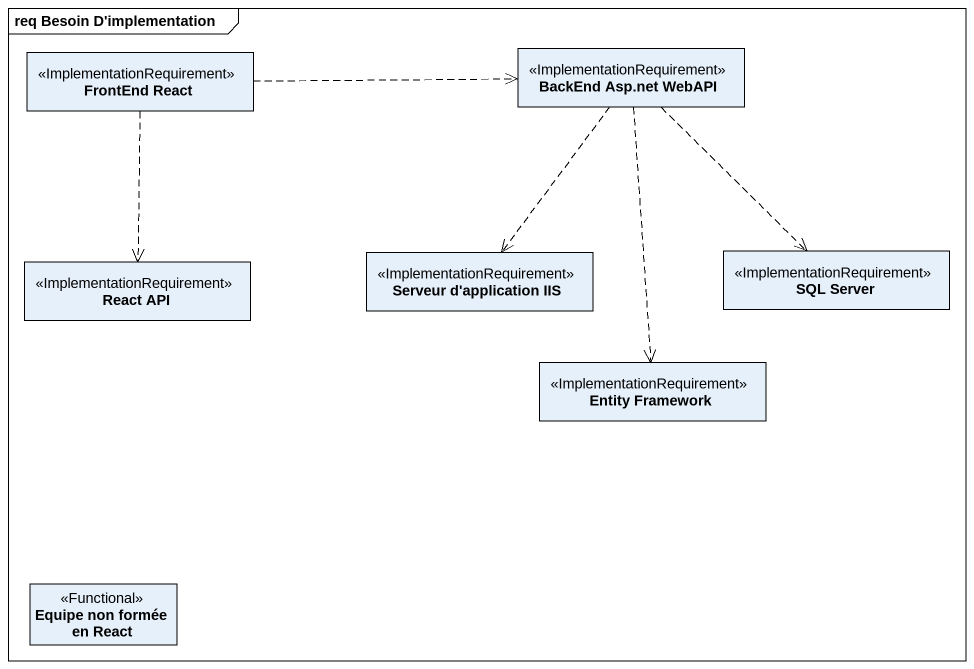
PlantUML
@startuml
mainframe req Besoin D'implementation
hide circle
hide empty members
class "FrontEnd React" as FrontEnd_React <<ImplementationRequirement>>
class "BackEnd Asp.net WebAPI" as BackEnd_Asp_net_WebAPI <<ImplementationRequirement>>
class "React API" as React_API <<ImplementationRequirement>>
class "Serveur d'application IIS" as Serveur_d_application_IIS <<ImplementationRequirement>>
class "SQL Server" as SQL_Server <<ImplementationRequirement>>
class "Entity Framework" as Entity_Framework <<ImplementationRequirement>>
class "Equipe non formée en React" as Equipe_non_formée_en_React <<Functional>>
FrontEnd_React .right.> BackEnd_Asp_net_WebAPI
FrontEnd_React ..> React_API
BackEnd_Asp_net_WebAPI ..> Serveur_d_application_IIS
BackEnd_Asp_net_WebAPI ..> SQL_Server
BackEnd_Asp_net_WebAPI ..> Entity_Framework
@enduml
